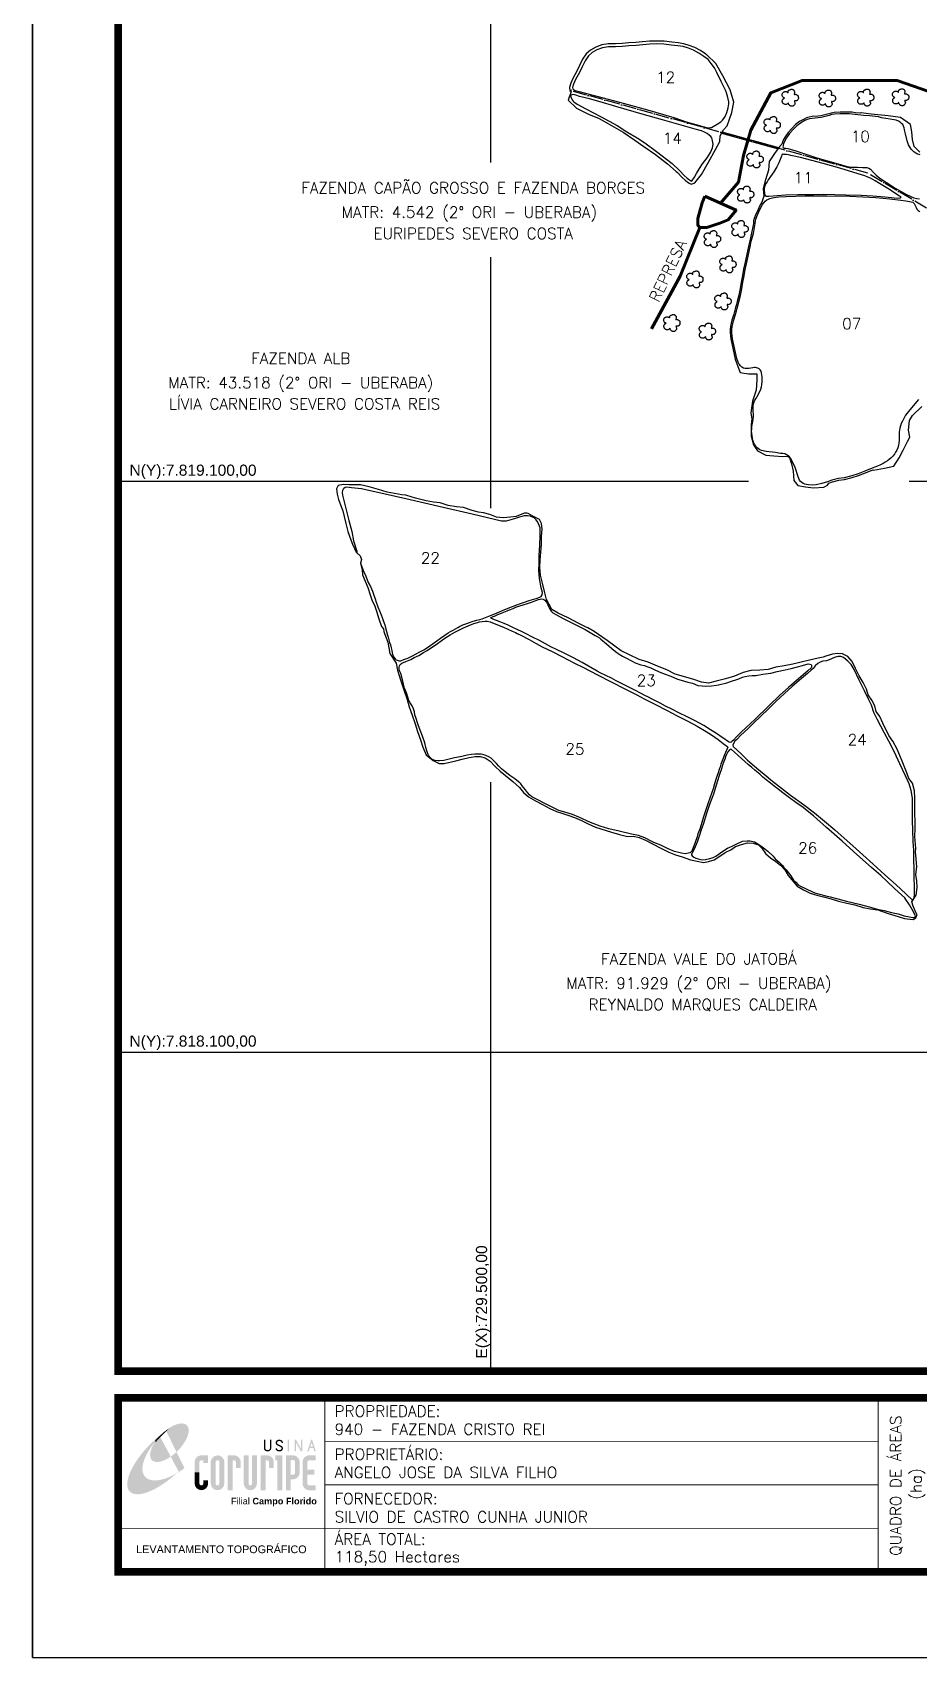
# Model space of a CAD drawing. Extents: x 728697 to 731847, y 7817040 to 7821495.
# Drawn here: x 728697 to 730250, y 7817040 to 7819886 of the extents above; entities that cross this region are included whole.
import ezdxf
from ezdxf.enums import TextEntityAlignment as Align

# ---------------------------------------------------------------- set-up
doc = ezdxf.new("R2010")
doc.units = 0
doc.header["$MEASUREMENT"] = 0
for name, pattern in [('ACAD_ISO04W100', [30, 24, -3, 0, -3]), ('CONTINUO', [0]), ('DASHDOTX2', [2, 1, -0.5, 0, -0.5]), ('LIN0', [0])]:
    doc.linetypes.add(name, pattern=pattern)
for name, color, linetype in [('0114000940', 1, 'Continuous'), ('0114000940007', 5, 'Continuous'), ('0114000940010', 5, 'Continuous'), ('0114000940011', 5, 'Continuous'), ('0114000940012', 5, 'Continuous'), ('0114000940014', 5, 'Continuous'), ('0114000940022', 5, 'Continuous'), ('0114000940023', 5, 'Continuous'), ('0114000940024', 5, 'Continuous'), ('0114000940025', 5, 'Continuous'), ('0114000940026', 5, 'Continuous'), ('CURSOS_DAGUA', 5, 'Continuous'), ('GRID', 8, 'Continuous'), ('Margem', 5, 'Continuous'), ('MATO', 94, 'Continuous'), ('REDE_DE_LUZ', 6, 'DASHDOTX2'), ('TEXTO', 7, 'Continuous'), ('TXT_NUM_TALHAO', 7, 'Continuous')]:
    doc.layers.add(name, color=color, linetype=linetype)
doc.styles.add('ARIAL', font='arial.ttf')
doc.styles.add('ROMANS', font='romans', dxfattribs={"width": 0.75})
doc.styles.add('SIMPLEX', font='simplex', dxfattribs={"height": 0.2})
doc.styles.get("Standard").update_dxf_attribs({"font": 'arial.ttf'})

# ---------------------------------------------------------------- blocks, each defined once
blk = doc.blocks.new('mato')
at = {"layer": 'MATO', "color": 94, "linetype": 'CONTINUO'}
blk.add_lwpolyline([(734601.6, 7824194.7), (734600.8, 7824194.1), (734600, 7824193.3), (734599.1, 7824192.6), (734598, 7824192.3), (734596.9, 7824192.2), (734595.8, 7824192.2), (734594.9, 7824192.4), (734594.2, 7824192.7), (734593.5, 7824193.1), (734592.9, 7824193.6), (734592.3, 7824194.1), (734591.8, 7824194.7), (734591.5, 7824195.3), (734591.3, 7824195.9), (734591.2, 7824196.6), (734591, 7824197.5), (734591, 7824198.4), (734591, 7824199.3), (734591.2, 7824200), (734591.5, 7824200.5), (734591.9, 7824201), (734592.1, 7824201.5), (734592.4, 7824201.9), (734592.8, 7824202.3), (734594.2, 7824203.2), (734594.7, 7824203.6), (734594.5, 7824203.7), (734593.5, 7824204), (734593.1, 7824204.2), (734592.7, 7824204.5), (734592.3, 7824204.9), (734591.8, 7824205.6), (734591.3, 7824206.3), (734590.9, 7824207.1), (734590.7, 7824208), (734590.6, 7824208.8), (734590.7, 7824209.7), (734590.9, 7824210.7), (734591.3, 7824211.6), (734591.7, 7824212.4), (734592, 7824212.8), (734592.3, 7824213.1), (734592.7, 7824213.4), (734593.3, 7824213.8), (734593.9, 7824214.2), (734594.6, 7824214.5), (734595.3, 7824214.7), (734596, 7824214.8), (734596.6, 7824214.8), (734597.2, 7824214.8), (734597.8, 7824214.7), (734598.2, 7824214.6), (734598.7, 7824214.4), (734599.1, 7824214.3), (734599.5, 7824214), (734600, 7824213.4), (734600.5, 7824213), (734600.9, 7824212.8), (734601.1, 7824213.4), (734601.2, 7824214.2), (734601.3, 7824215.1), (734601.4, 7824215.5), (734601.5, 7824215.8), (734602, 7824216.5), (734602.3, 7824217), (734602.7, 7824217.4), (734603.2, 7824217.6), (734603.7, 7824217.8), (734604.3, 7824218), (734605.3, 7824218.4), (734605.8, 7824218.6), (734606.3, 7824218.7), (734606.9, 7824218.8), (734607.5, 7824218.8), (734608, 7824218.8), (734608.6, 7824218.7), (734609.1, 7824218.6), (734609.5, 7824218.4), (734610, 7824218.1), (734610.4, 7824217.9), (734610.7, 7824217.6), (734611, 7824217.2), (734611.3, 7824216.8), (734611.7, 7824216.3), (734611.9, 7824215.7), (734612.2, 7824215.1), (734612.4, 7824214.6), (734612.5, 7824214), (734612.5, 7824213.3), (734612.2, 7824212.1), (734611.9, 7824210.9), (734611.7, 7824210), (734612.4, 7824209.8), (734613.2, 7824209.9), (734614.1, 7824210), (734614.7, 7824209.9), (734615.4, 7824209.8), (734616, 7824209.5), (734616.6, 7824209.1), (734617.3, 7824208.6), (734617.8, 7824208.1), (734618.2, 7824207.9), (734618.6, 7824207.5), (734618.8, 7824207), (734619, 7824205.5), (734619.1, 7824203.9), (734619.1, 7824202.4), (734618.8, 7824201.5), (734618.4, 7824200.9), (734618, 7824200.3), (734617.5, 7824199.8), (734617, 7824199.3), (734616.5, 7824199), (734615.7, 7824198.7), (734614.9, 7824198.5), (734614.1, 7824198.3), (734613.3, 7824198.6), (734612.6, 7824198.7), (734612.1, 7824198.5), (734612.3, 7824197.3), (734613.2, 7824194.3), (734613.1, 7824193.5), (734613, 7824192.9), (734612.3, 7824191.8), (734611.9, 7824191.2), (734611.4, 7824190.7), (734611, 7824190.3), (734610.6, 7824189.9), (734610.1, 7824189.6), (734609.5, 7824189.4), (734608.8, 7824189.2), (734608.2, 7824189.2), (734607.5, 7824189.1), (734606.8, 7824189.2), (734605.7, 7824189.3), (734605.3, 7824189.5), (734604.8, 7824189.7), (734604.2, 7824190.1), (734603.7, 7824190.7), (734603.2, 7824191.3), (734602.7, 7824191.7), (734602.3, 7824192.2), (734602, 7824192.7), (734601.9, 7824194.3), (734601.7, 7824195)], dxfattribs=at)
blk = doc.blocks.new('A$C78F83FB3')
at = {"layer": 'Margem'}
h = blk.add_hatch(color=20, dxfattribs=at)
edge = h.paths.add_edge_path()
edge.add_ellipse((19.49, 23.77), major_axis=(-6.68, -6.67), ratio=0.469426, start_angle=292.73277, end_angle=601.25787)
edge.add_ellipse((22.83, 22.05), major_axis=(12.64, 11.29), ratio=0.457614, start_angle=79.90686, end_angle=107.91393)
edge = h.paths.add_edge_path()
edge.add_ellipse((18.28, 18.7), major_axis=(13.95, 13.59), ratio=0.386848, start_angle=63.96117, end_angle=264.59932)
edge.add_ellipse((22.83, 22.05), major_axis=(12.64, 11.29), ratio=0.457614, start_angle=107.91393, end_angle=245.11815, ccw=False)
edge.add_ellipse((19.49, 23.77), major_axis=(-6.68, -6.67), ratio=0.469426, start_angle=241.25787, end_angle=292.73277, ccw=False)
for color, points in [(20, [(15.46, 26.12), (14.17, 24.81), (14.06, 24.24), (14.39, 23.97), (14.67, 24.54), (19.47, 29.32), (18.48, 28.66), (17.31, 27.78)]), (7, [(58.42, 24.9), (57.9, 24.9), (57.9, 21.73, -0.414214), (57.15, 20.98), (56.84, 20.98, -0.414214), (56.09, 21.73), (56.09, 24.9), (55.57, 24.9), (55.57, 21.73, 0.414214), (56.84, 20.46), (57.15, 20.46, 0.414214), (58.42, 21.73)]), (7, [(61.7, 24.9), (61.23, 24.9, 0.396318), (60.04, 23.78), (60.04, 23.72, 0.151912), (60.39, 22.97), (60.46, 22.92), (62.18, 22), (62.85, 21.83, 0.12407), (62.51, 22.42), (60.75, 23.36, -0.13192), (60.56, 23.77, -0.385578), (61.23, 24.37), (61.7, 24.37, -0.414214), (62.37, 23.7), (62.89, 23.7, 0.414214)]), (7, [(62.37, 23.7), (62.89, 23.7, 0.414214), (61.7, 24.9), (61.23, 24.9, 0.396318), (60.04, 23.78), (60.04, 23.72, 0.151912), (60.39, 22.97), (60.46, 22.92), (62.18, 22), (62.18, 22, -0.131921), (62.37, 21.59, -0.385578), (61.7, 20.98), (61.23, 20.98, -0.414214), (60.56, 21.65), (60.04, 21.65, 0.414214), (61.23, 20.46), (61.7, 20.46, 0.402546), (62.89, 21.61, 0.165292), (62.51, 22.42), (60.75, 23.36, -0.13192), (60.56, 23.77, -0.385578), (61.23, 24.37), (61.7, 24.37, -0.414214)]), (7, [(30.97, 12.46), (29.13, 12.46), (29.13, 8.21, 1), (34.29, 8.21), (34.29, 9.41), (32.45, 9.41), (32.45, 8.21, -1), (30.97, 8.21)])]:
    blk.add_hatch(color=color, dxfattribs=at).paths.add_polyline_path(points)
h = blk.add_hatch(color=7, dxfattribs=at)
h.paths.add_polyline_path([(65.24, 24.9), (64.72, 24.9), (64.72, 20.46), (65.24, 20.46)])
h.paths.add_polyline_path([(67.38, 20.46), (67.9, 20.46), (67.9, 23.74), (69.74, 20.46), (70.23, 20.46), (70.23, 24.9), (69.71, 24.9), (69.71, 21.58), (67.85, 24.9), (67.38, 24.9)])
h.paths.add_polyline_path([(72.17, 20.46), (72.72, 20.46), (73.14, 21.73), (74.49, 21.73), (74.9, 20.46), (75.45, 20.46), (74, 24.9), (73.62, 24.9)])
h.paths.add_polyline_path([(73.81, 23.8), (74.32, 22.25), (73.31, 22.25)], flags=16)
h = blk.add_hatch(color=7, dxfattribs=at)
h.paths.add_polyline_path([(31.71, 18.93, 0.414214), (29.13, 16.35), (29.13, 12.46), (30.97, 12.46), (30.97, 16.35, -0.414214), (31.71, 17.09), (32.45, 17.09), (32.45, 16.02), (34.29, 16.02), (34.29, 18.93)])
h.paths.add_polyline_path([(44.15, 17.09, -0.414214), (44.89, 16.35), (44.89, 14.1), (46.72, 14.1), (46.72, 16.17, 0.433937), (44.15, 18.93), (41.77, 18.93), (41.77, 12.46), (43.61, 12.46), (43.61, 17.09)])
h.paths.add_polyline_path([(43.61, 12.46), (41.77, 12.46), (41.77, 5.62), (43.61, 5.62)])
h.paths.add_polyline_path([(47.92, 12.46), (49.75, 12.46), (49.75, 18.93), (47.92, 18.93)])
h.paths.add_polyline_path([(52.91, 18.93), (51.08, 18.93), (51.08, 12.46), (52.91, 12.46)])
h.paths.add_polyline_path([(51.08, 8.12, -1), (49.75, 8.12), (49.75, 12.46), (47.92, 12.46), (47.92, 8.12, 1), (52.91, 8.12), (52.91, 12.46), (51.08, 12.46)])
h.paths.add_polyline_path([(54.41, 12.46), (56.25, 12.46), (56.25, 17.09), (56.79, 17.09, -0.414214), (57.53, 16.35), (57.53, 14.1), (59.36, 14.1), (59.36, 16.17, 0.433937), (56.79, 18.93), (54.41, 18.93)])
h.paths.add_polyline_path([(56.25, 12.46), (54.41, 12.46), (54.41, 5.62), (56.25, 5.62)])
h.paths.add_polyline_path([(60.73, 12.46), (62.58, 12.46), (62.58, 18.93), (60.02, 18.93), (60.02, 17.08), (60.73, 17.08)])
h.paths.add_polyline_path([(62.58, 12.46), (60.73, 12.46), (60.73, 5.62), (62.58, 5.62)])
h.paths.add_polyline_path([(64.06, 12.46), (65.82, 12.46), (65.82, 17.17), (66.66, 17.17, -0.450417), (67.48, 16.25), (67.48, 12.46), (69.24, 12.46, 0.002307), (69.24, 12.48, 0.005282), (69.23, 12.54, -0.000938), (69.23, 12.53), (69.23, 16.17, 0.433937), (66.66, 18.93), (64.06, 18.93)])
h.paths.add_polyline_path([(64.06, 5.62), (65.82, 5.62), (65.82, 9.77), (66.66, 9.77, 0.426056), (69.24, 12.46), (67.48, 12.46), (67.48, 12.45, -0.450417), (66.66, 11.53), (65.82, 11.53), (65.82, 12.46), (64.06, 12.46)])
h.paths.add_polyline_path([(70.37, 12.46), (74.87, 12.46), (74.87, 13.44), (72.21, 13.44), (72.21, 16.35, -0.414214), (72.95, 17.09), (75.38, 17.09), (75.38, 18.93), (72.95, 18.93, 0.414214), (70.37, 16.35)])
h.paths.add_polyline_path([(72.21, 11.62), (74.87, 11.62), (74.87, 12.46), (70.37, 12.46), (70.37, 8.21, 0.414214), (72.95, 5.62), (75.38, 5.62), (75.38, 7.47), (72.95, 7.47, -0.414214), (72.21, 8.21)])
h = blk.add_hatch(color=7, dxfattribs=at)
h.paths.add_polyline_path([(35.29, 16.35), (35.29, 8.21, 1), (40.46, 8.21, 0.016978), (40.45, 8.38), (40.45, 16.17, 0.433937), (37.88, 18.93), (37.87, 18.93, 0.41391)])
h.paths.add_polyline_path([(38.62, 16.35), (38.62, 8.21, -1), (37.13, 8.21), (37.13, 16.35, -1)], flags=16)
at = {"layer": 'Margem', "color": 252, "insert": (43.05, 2.72), "char_height": 2.5, "width": 33.0271, "attachment_point": 1, "style": 'ARIAL'}
blk.add_mtext('Filial {\\fArial|b1|i0|c0|p34;Campo Florido}', dxfattribs=at)

msp = doc.modelspace()

# ---------------------------------------------------------------- linework, layer by layer
at = {"layer": '0114000940', "color": 1, "linetype": 'Continuous'}
msp.add_lwpolyline([(729858, 7819622.9), (729869.7, 7819637.5), (729882.2, 7819659.4), (729894.6, 7819681.5), (729902, 7819695.3), (729902.8, 7819705.6), (729908.4, 7819715.6), (729914.8, 7819722.6), (729923, 7819746.1), (729926.7, 7819764.4), (729920.3, 7819785.8), (729907.2, 7819810.6), (729895, 7819832), (729879.6, 7819847), (729879, 7819847.3), (729877.3, 7819848.6), (729868, 7819854.7), (729858.1, 7819859.8), (729848.6, 7819863.8), (729839.2, 7819866.6), (729829.1, 7819868.2), (729817.7, 7819869.5), (729804.5, 7819871), (729791.4, 7819871.4), (729779, 7819871), (729766.8, 7819869.9), (729754.8, 7819868.9), (729742.5, 7819868), (729730.8, 7819866.8), (729719.1, 7819866.5), (729706.5, 7819866.6), (729695.1, 7819864.5), (729684.7, 7819860.8), (729675.4, 7819855.6), (729667.7, 7819848.8), (729661.5, 7819839.6), (729656, 7819828.7), (729651.2, 7819818.7), (729644.6, 7819805.9), (729641.1, 7819797.6), (729639.8, 7819794.3), (729638.5, 7819790.2), (729639.3, 7819785), (729641.6, 7819783.2), (729636, 7819767.8), (729651, 7819753.7), (729672, 7819743.3), (729690.9, 7819735.4), (729712.4, 7819723.7), (729732.6, 7819711.5), (729752.9, 7819697.9), (729769.1, 7819686.9), (729789.4, 7819672.9), (729810.1, 7819656.3), (729825.7, 7819643.1), (729827.8, 7819641.1), (729836, 7819632.3), (729841.5, 7819627.4), (729844, 7819625.4), (729845.8, 7819624.1), (729848.1, 7819622.3), (729851.8, 7819620.4), (729857.3, 7819622.5)], close=True, dxfattribs=at)
msp.add_lwpolyline([(730252.5, 7819676.7), (730242.9, 7819686.5), (730239.9, 7819698.8), (730238.7, 7819712.5), (730236.1, 7819725.2), (730218.6, 7819737.4), (730197, 7819740.5), (730167.5, 7819743), (730149.9, 7819745.4), (730148.7, 7819745.3), (730139.6, 7819745.8), (730139.5, 7819745.8), (730134.2, 7819746.5), (730128.9, 7819746.8), (730112.8, 7819746.7), (730102.4, 7819746.2), (730097.5, 7819745.3), (730092.9, 7819744), (730088.4, 7819742.7), (730083.9, 7819741.5), (730079.2, 7819740.6), (730074.3, 7819739.9), (730063.8, 7819738.9), (730058.8, 7819738.1), (730054.1, 7819736.6), (730049.8, 7819734.7), (730041.9, 7819730.2), (730034.9, 7819724.9), (730028.7, 7819718.7), (730022.1, 7819711.2), (730016.6, 7819703.7), (730013.1, 7819697.6), (730011.1, 7819692.5), (730010.6, 7819690.6), (730007.4, 7819687.2), (729998.1, 7819674.1), (729988.4, 7819660.1), (729987.4, 7819645.3), (729982.4, 7819628.4), (729978.1, 7819612.4), (729979.3, 7819599.7), (729976, 7819589), (729974.2, 7819586.4), (729971.9, 7819582.3), (729967.9, 7819573.5), (729965.4, 7819568.2), (729962.5, 7819560.5), (729961.4, 7819556.3), (729960.9, 7819552.3), (729960.5, 7819548.7), (729957.9, 7819535), (729954.4, 7819521.4), (729953, 7819514.3), (729948.6, 7819495.1), (729945.9, 7819481.8), (729943.7, 7819471.9), (729941.6, 7819460.8), (729939.7, 7819449.3), (729937.5, 7819437.7), (729935.2, 7819426.3), (729932.6, 7819415.3), (729931.2, 7819409.8), (729929.8, 7819404.4), (729926.5, 7819393.1), (729923.4, 7819382.3), (729921.9, 7819377), (729921, 7819371.5), (729920.4, 7819366.1), (729920.2, 7819360.6), (729920.6, 7819355), (729921.3, 7819349.5), (729928.8, 7819314.2), (729931.5, 7819307.5), (729931.7, 7819307.2), (729931.9, 7819306.1), (729937.6, 7819290.7), (729952.3, 7819288.2), (729963.4, 7819288.7), (729966.8, 7819288.2), (729967.2, 7819277.7), (729965.6, 7819260.1), (729959.5, 7819240.4), (729956.7, 7819220.1), (729958.3, 7819208.8), (729957.3, 7819200.3), (729957.2, 7819179.5), (729961.2, 7819163.9), (729967.9, 7819153.7), (729982.7, 7819146), (729997, 7819144.6), (730012.5, 7819143.7), (730021.5, 7819144.1), (730024.4, 7819141.7), (730027.7, 7819130.6), (730030.9, 7819117.7), (730031.8, 7819101.4), (730038.6, 7819092.9), (730052.3, 7819090.6), (730066.2, 7819088.9), (730084.6, 7819089.9), (730090.6, 7819093.7), (730093.4, 7819097.2), (730099.4, 7819099.4), (730110.4, 7819102), (730120.7, 7819103.6), (730134, 7819106.7), (730145.3, 7819110.3), (730160.5, 7819116.3), (730170.3, 7819120.3), (730170.4, 7819120.3), (730171.2, 7819119.7), (730190.6, 7819123.4), (730207.2, 7819126.7), (730216.2, 7819141.4), (730223.6, 7819155), (730231.2, 7819170), (730234.9, 7819177.5), (730232.9, 7819189.9), (730234.7, 7819206.8), (730239.9, 7819215.2), (730255.9, 7819231.2)], dxfattribs=at)
at = {"layer": '0114000940', "linetype": 'CONTINUO', "flags": 128}
msp.add_lwpolyline([(729274, 7818963.4), (729272.1, 7818956.7), (729275.3, 7818944.5), (729276, 7818936.4), (729280.6, 7818925.3), (729285, 7818914.5), (729289.3, 7818901.5), (729292.7, 7818891), (729296.7, 7818883), (729300.3, 7818872.7), (729304.5, 7818859.6), (729309.1, 7818846), (729312.4, 7818841.8), (729313.5, 7818837), (729314.5, 7818833.5), (729320.1, 7818818.5), (729324, 7818798.7), (729334.6, 7818781.7), (729337.1, 7818769.4), (729342.4, 7818752.5), (729348.2, 7818735.1), (729353.9, 7818718.2), (729357.6, 7818705.1), (729362.8, 7818690.8), (729368.2, 7818675.3), (729372.5, 7818661.8), (729377.4, 7818647.6), (729381.7, 7818634.6), (729387.4, 7818621.3), (729399.9, 7818611.1), (729410.2, 7818606.1), (729419, 7818606), (729439.3, 7818610.7), (729450.6, 7818613.5), (729462.9, 7818616.6), (729473.3, 7818618.1), (729482, 7818618.5), (729490.7, 7818615.8), (729499.3, 7818609.9), (729508.1, 7818600.8), (729517.3, 7818592.6), (729526.3, 7818584.9), (729539.5, 7818574.3), (729551.1, 7818564), (729557.9, 7818555.4), (729566.9, 7818547.4), (729579, 7818540.6), (729591.4, 7818534.4), (729604.3, 7818527.3), (729615.6, 7818521.9), (729625.3, 7818519.2), (729635.7, 7818515.4), (729647.3, 7818511.1), (729659.7, 7818506.2), (729671.3, 7818500.3), (729684, 7818494.2), (729712.1, 7818485.8), (729726.1, 7818481.8), (729740.3, 7818478.3), (729750.7, 7818478.9), (729760.9, 7818476.2), (729772, 7818471.6), (729783.9, 7818465.4), (729798.7, 7818457.9), (729812.8, 7818450.9), (729824.6, 7818446.2), (729836.2, 7818442.3), (729850.8, 7818437.5), (729862.3, 7818435), (729873.4, 7818432.7), (729882.3, 7818434.1), (729892.3, 7818437.5), (729901.9, 7818443.5), (729911.5, 7818449.8), (729921.2, 7818454.8), (729929.5, 7818460.3), (729940.1, 7818464.2), (729950.6, 7818467.1), (729960.8, 7818466.6), (729970, 7818463.6), (729975.8, 7818457.7), (729982.2, 7818448.6), (729991, 7818440.9), (730000.5, 7818434.4), (730008.7, 7818427.6), (730015.8, 7818419.6), (730022, 7818409.5), (730037.6, 7818391.1), (730048.8, 7818384.4), (730060.3, 7818379), (730072.4, 7818375.4), (730083.6, 7818372.2), (730097.4, 7818368.7), (730110.1, 7818364.8), (730124.5, 7818361.2), (730138.9, 7818358.4), (730153.3, 7818353.9), (730165.4, 7818351.6), (730178.8, 7818349.4), (730197, 7818343.2), (730214.7, 7818338), (730225.6, 7818334.6), (730230.2, 7818333.7), (730235.5, 7818333.3), (730241, 7818332.9), (730245.5, 7818335.9), (730247.7, 7818341.4), (730246.2, 7818343.9), (730240.8, 7818355.8), (730238.6, 7818363.7), (730246.5, 7818375.6), (730248, 7818389), (730247.2, 7818400.6), (730245.7, 7818411.7), (730247.5, 7818424.9), (730246.5, 7818439), (730244.8, 7818451), (730245.5, 7818457.3), (730244.1, 7818478.3), (730244.5, 7818492.2), (730244.7, 7818504.7), (730244.1, 7818517.7), (730244, 7818531.3), (730243.7, 7818545.4), (730243.1, 7818558.1), (730239.7, 7818571.4), (730233.3, 7818579.8), (730230, 7818589.5), (730221.7, 7818609.8), (730213, 7818631), (730205.3, 7818645.2), (730198.4, 7818654.9), (730188, 7818676.8), (730182.5, 7818688.2), (730176.4, 7818697.3), (730173.5, 7818706.8), (730168.6, 7818716.7), (730162.3, 7818726), (730159.1, 7818736.2), (730153.3, 7818747.7), (730146.5, 7818759.5), (730139.8, 7818772.4), (730134.3, 7818784.8), (730126.5, 7818793.1), (730117.2, 7818797.9), (730108.3, 7818798.9), (730099.3, 7818797.2), (730088.1, 7818793.9), (730083.2, 7818792.4), (730074.2, 7818790.3), (730059.1, 7818786.9), (730044.6, 7818783.6), (730029.8, 7818779.8), (730014.8, 7818777.3), (730000.5, 7818774.7), (729987, 7818770.6), (729972, 7818769.2), (729956.4, 7818769.1), (729943, 7818765.1), (729927.9, 7818758.8), (729911.9, 7818754.1), (729895.9, 7818750), (729882.3, 7818746.7), (729869.9, 7818748.5), (729855, 7818753.4), (729824.1, 7818762.3), (729809, 7818769.8), (729793, 7818776.3), (729776.4, 7818783.2), (729761, 7818788.4), (729744, 7818796.5), (729729, 7818803.2), (729717.8, 7818811.3), (729704.8, 7818821.4), (729681.7, 7818837.1), (729670.5, 7818843.3), (729666.4, 7818845.4), (729655, 7818851.3), (729636, 7818861.1), (729619, 7818869.5), (729607.7, 7818875.8), (729598.3, 7818893.2), (729594.7, 7818907), (729591.2, 7818922.1), (729587.8, 7818935.7), (729586.9, 7818949.3), (729587.3, 7818962.1), (729588.2, 7818976.1), (729589.5, 7818989.6), (729589.8, 7819003.3), (729590.7, 7819016.5), (729589.6, 7819026.4), (729585.8, 7819033.1), (729583.8, 7819034.7), (729574.6, 7819039.3), (729566.4, 7819043.7), (729563.7, 7819044.3), (729559.8, 7819044.4), (729552.1, 7819041.7), (729545.3, 7819038.7), (729535.2, 7819037.5), (729522.3, 7819036.2), (729510.4, 7819037.4), (729498.7, 7819041.8), (729487.6, 7819045.2), (729479.4, 7819046.4), (729468.1, 7819048.8), (729453, 7819054.1), (729440.7, 7819055.8), (729426.1, 7819058), (729411.9, 7819062.6), (729400.2, 7819063.9), (729387.5, 7819065.8), (729368.8, 7819070.9), (729353.3, 7819075.3), (729351.6, 7819075.9), (729344.6, 7819076.6), (729319.1, 7819081.3), (729304.1, 7819085.9), (729287.5, 7819090.3), (729272.6, 7819093.8), (729263.3, 7819093.8), (729252.4, 7819094.1), (729242.7, 7819094.5), (729233.1, 7819092.7), (729230.1, 7819086.9), (729231.3, 7819077.9), (729233.8, 7819068.3), (729237.3, 7819058.8), (729241.2, 7819048.4), (729243.7, 7819038.7), (729246.5, 7819026.2), (729250.3, 7819012.5), (729255.1, 7818997.8), (729258.3, 7818989.9), (729264.7, 7818976.3), (729271.5, 7818969.6)], close=True, dxfattribs=at)
at = {"layer": '0114000940007', "elevation": 632.4}
msp.add_lwpolyline([(730250.5, 7819243.7), (730237.8, 7819229.2), (730227.7, 7819216.2), (730222.1, 7819205.3), (730220.1, 7819201.5), (730218.5, 7819197.4), (730217.4, 7819193.4), (730216.8, 7819189.8), (730216.7, 7819186.4), (730216.6, 7819182.9), (730216.7, 7819179.3), (730216.7, 7819175.6), (730216.4, 7819171.7), (730215.8, 7819167.5), (730215, 7819163.2), (730213.9, 7819159), (730212.2, 7819154.9), (730210.2, 7819151.1), (730208, 7819147.7), (730205.4, 7819144.4), (730202.3, 7819141.4), (730199, 7819138.5), (730195.7, 7819136), (730192.1, 7819133.6), (730188.2, 7819131.5), (730183.6, 7819129.2), (730178.6, 7819127), (730173.8, 7819125), (730169.2, 7819123.1), (730159.4, 7819119.1), (730144.3, 7819113.1), (730133.2, 7819109.6), (730120.1, 7819106.5), (730109.8, 7819105), (730098.5, 7819102.2), (730090.7, 7819099.4), (730080.9, 7819096.5), (730070.7, 7819094.1), (730064, 7819093.5), (730057.5, 7819093.9), (730054.2, 7819094.4), (730051, 7819095.2), (730048.1, 7819096.3), (730045.7, 7819097.9), (730043.7, 7819099.9), (730041.9, 7819102.2), (730040.4, 7819104.9), (730039.2, 7819108), (730034.1, 7819124.6), (730027.9, 7819138), (730026.1, 7819140.8), (730024.1, 7819143.2), (730021.9, 7819145.1), (730019.1, 7819146.8), (730016, 7819148.1), (730012.4, 7819148.8), (730008.7, 7819149.1), (729999.4, 7819150.4), (729983.1, 7819152.3), (729974.9, 7819154.4), (729972.1, 7819155.5), (729969.6, 7819157.1), (729967.6, 7819158.8), (729966.1, 7819160.3), (729964.5, 7819162.3), (729962.8, 7819165.2), (729961.3, 7819168.5), (729960.2, 7819172.2), (729959.3, 7819175.9), (729958.6, 7819179.8), (729958.2, 7819183.8), (729957.8, 7819187.9), (729958, 7819191.9), (729958.4, 7819196.1), (729959.8, 7819204.7), (729960.9, 7819213.6), (729960.5, 7819226.6), (729960.5, 7819233.9), (729961.5, 7819237.6), (729963, 7819241.1), (729965, 7819244.8), (729969.9, 7819253.1), (729973.8, 7819261.5), (729975.2, 7819265.5), (729976, 7819269.3), (729976.5, 7819275.9), (729976.3, 7819283.1), (729975.3, 7819290.2), (729974.4, 7819293.3), (729972.8, 7819295.6), (729970.8, 7819297.4), (729968.6, 7819298.5), (729966.5, 7819299.1), (729964.5, 7819299.3), (729962.8, 7819299.3), (729960.2, 7819299.2), (729953.2, 7819298), (729946.8, 7819297.6), (729943.7, 7819298.3), (729940.8, 7819300.1), (729938.3, 7819302.5), (729936.1, 7819305.4), (729934.3, 7819308.7), (729931.7, 7819315.1), (729924.3, 7819350), (729923.6, 7819355.3), (729923.2, 7819360.6), (729923.4, 7819365.9), (729924, 7819371.1), (729924.8, 7819376.3), (729926.3, 7819381.5), (729929.3, 7819392.3), (729932.7, 7819403.5), (729934.1, 7819409.1), (729935.5, 7819414.6), (729938.1, 7819425.6), (729940.5, 7819437.1), (729942.7, 7819448.8), (729944.5, 7819460.3), (729946.7, 7819471.3), (729948.8, 7819481.2), (729951.6, 7819494.4), (729955.9, 7819513.7), (729957.3, 7819520.7), (729960.9, 7819534.3), (729963.5, 7819548.2), (729963.9, 7819551.9), (729964.4, 7819555.7), (729965.4, 7819559.5), (729968.2, 7819567.1), (729970.6, 7819572.2), (729974.6, 7819581), (729976.8, 7819584.8), (729979.1, 7819588.1), (729981.8, 7819590.9), (729984.6, 7819593), (729987.3, 7819594.6), (729990, 7819595.8), (729996.5, 7819597.3), (730005.8, 7819598.3), (730018.3, 7819599.1), (730051.8, 7819600.2), (730089.9, 7819600.3), (730129.8, 7819599.7), (730175.3, 7819597.5), (730200.3, 7819594.9), (730219.3, 7819592.5), (730228.3, 7819591.4), (730231.7, 7819591), (730237.6, 7819589.7), (730240.2, 7819589), (730242.6, 7819586.6), (730243.7, 7819584.7), (730246, 7819579.7), (730247.6, 7819577), (730249.9, 7819574.6), (730252.5, 7819572.8)], dxfattribs=at)
at = {"layer": '0114000940010', "elevation": 628.8}
msp.add_lwpolyline([(730253.1, 7819671.8), (730247.3, 7819673.8), (730241.9, 7819677.5), (730237.6, 7819682), (730232.9, 7819689.3), (730230.5, 7819696.4), (730227.5, 7819708.9), (730225.9, 7819715.9), (730225, 7819719.2), (730223.9, 7819722.4), (730222.6, 7819725), (730220.8, 7819727.2), (730218.3, 7819729.4), (730215.1, 7819731.1), (730211.1, 7819732.5), (730200.8, 7819734.3), (730185.2, 7819737.1), (730180.2, 7819738.4), (730175.2, 7819739.4), (730164.7, 7819740.2), (730154.1, 7819740.8), (730149, 7819741.3), (730144, 7819742), (730139, 7819742.9), (730134, 7819743.5), (730128.8, 7819743.8), (730112.9, 7819743.7), (730102.8, 7819743.2), (730098.2, 7819742.4), (730093.8, 7819741.1), (730089.2, 7819739.8), (730084.6, 7819738.6), (730079.7, 7819737.6), (730074.6, 7819737), (730064.2, 7819735.9), (730059.5, 7819735.2), (730055.2, 7819733.8), (730051.2, 7819732), (730043.5, 7819727.7), (730036.9, 7819722.7), (730030.9, 7819716.6), (730024.4, 7819709.3), (730019.1, 7819702.1), (730015.8, 7819696.3), (730013.9, 7819691.6), (730013.2, 7819688.8), (730013, 7819687.6), (730012.8, 7819686.2), (730013.1, 7819685.1), (730014.3, 7819683.6), (730017.6, 7819683.9), (730021.5, 7819683), (730035.3, 7819679.2), (730061.8, 7819670.2), (730072.1, 7819666.9), (730105.2, 7819657.7), (730125.3, 7819651.8), (730132, 7819650.6), (730143.6, 7819650.3), (730152.3, 7819650), (730159.9, 7819649.6), (730163.3, 7819648.8), (730166.4, 7819646.9), (730170.9, 7819641.5), (730176.4, 7819636.4), (730182.8, 7819631.4), (730194.2, 7819623.3), (730209.6, 7819613.4), (730229.2, 7819602.4), (730242.1, 7819596.9), (730247.6, 7819595.3), (730252, 7819595.1)], dxfattribs=at)
at = {"layer": '0114000940011', "elevation": 629.5}
msp.add_lwpolyline([(730010.7, 7819671.8), (730010, 7819669.6), (730009.1, 7819666.6), (730007.9, 7819664), (730005.4, 7819658.3), (730002, 7819651.2), (729996.7, 7819642.1), (729991.1, 7819634.1), (729986.9, 7819628.1), (729984.9, 7819625), (729983, 7819622), (729981.5, 7819619.1), (729980.4, 7819616.2), (729979.7, 7819613.2), (729979.6, 7819610.5), (729980.2, 7819605.1), (729980.6, 7819602.8), (729981.6, 7819600.6), (729983.6, 7819599.4), (729987.9, 7819599.7), (730002.8, 7819600.8), (730017.3, 7819601.7), (730038.9, 7819602.7), (730066.1, 7819602.7), (730084.1, 7819602.9), (730123, 7819602.1), (730150, 7819601.6), (730170.5, 7819600.3), (730191.4, 7819598.5), (730203.2, 7819597.2), (730207.6, 7819596.7), (730213.5, 7819595.9), (730217.4, 7819596.5), (730218.6, 7819597), (730219.8, 7819598.2), (730216.9, 7819599.8), (730196.6, 7819612.9), (730182, 7819621.9), (730174.6, 7819626.3), (730170.5, 7819628.6), (730166.1, 7819630.9), (730161.3, 7819633.1), (730156, 7819635.1), (730144.7, 7819638.8), (730112.7, 7819648.9), (730083.3, 7819656.9), (730063.2, 7819662.1), (730043.2, 7819667.1), (730026.8, 7819671.1), (730022.3, 7819672.2), (730018.8, 7819672.8), (730014, 7819672.7), (730012.3, 7819673)], close=True, dxfattribs=at)
at = {"layer": '0114000940012', "elevation": 630.1}
msp.add_lwpolyline([(729890.3, 7819721.6), (729897.3, 7819725.6), (729904, 7819730), (729906.7, 7819732.7), (729909.2, 7819735.9), (729911.3, 7819739.3), (729914.6, 7819746.4), (729916.9, 7819754.3), (729918, 7819761.4), (729917.9, 7819764.9), (729916.2, 7819772.4), (729913.8, 7819780.8), (729911.9, 7819785.3), (729909.9, 7819789.7), (729908.1, 7819793.5), (729906.4, 7819797.1), (729904.6, 7819800.7), (729897.1, 7819816.1), (729892.5, 7819824.2), (729887.1, 7819832.2), (729881.5, 7819838.9), (729874.3, 7819844.4), (729865.4, 7819850.2), (729855.9, 7819855.1), (729846.9, 7819858.9), (729838.1, 7819861.5), (729828.5, 7819863.1), (729817.1, 7819864.3), (729804.1, 7819865.8), (729791.4, 7819866.2), (729779.3, 7819865.8), (729767.3, 7819864.7), (729755.2, 7819863.7), (729742.9, 7819862.8), (729731.2, 7819861.6), (729719.1, 7819861.3), (729706.9, 7819861.4), (729696.4, 7819859.5), (729686.8, 7819856), (729678.4, 7819851.3), (729671.7, 7819845.4), (729666, 7819836.9), (729660.7, 7819826.4), (729655.9, 7819816.4), (729649.3, 7819803.7), (729645.9, 7819795.7), (729644.7, 7819792.6), (729643.9, 7819789.8), (729644.2, 7819787.8), (729645.9, 7819786.3), (729648.7, 7819784.9), (729655.7, 7819783), (729670.9, 7819779.1), (729695.2, 7819772.4), (729726.4, 7819764), (729771.3, 7819752.2), (729821.2, 7819737.5), (729834.7, 7819732.7), (729843.1, 7819729.9), (729860.3, 7819725.3), (729878.5, 7819720.2), (729882.3, 7819719.5), (729885.8, 7819719.7), (729887.6, 7819720.2)], close=True, dxfattribs=at)
at = {"layer": '0114000940014', "elevation": 630.2}
msp.add_lwpolyline([(729643.9, 7819777.6), (729642.6, 7819777.2), (729641.5, 7819776.6), (729640.6, 7819775.4), (729641.2, 7819773.5), (729642, 7819771), (729643.1, 7819768.5), (729644.8, 7819766.3), (729646.9, 7819764.3), (729653.5, 7819760.3), (729667.3, 7819752.4), (729694.2, 7819738.8), (729722.3, 7819723.2), (729739.2, 7819712.4), (729757.3, 7819701.7), (729770.6, 7819692.9), (729791.2, 7819677.6), (729818.6, 7819657.1), (729831.5, 7819644.7), (729839.6, 7819636), (729844.8, 7819631.4), (729847.1, 7819629.5), (729848.9, 7819628.3), (729850.8, 7819626.8), (729852.1, 7819626.1), (729853.9, 7819626.8), (729857.8, 7819632.8), (729861.5, 7819639.2), (729866.5, 7819647.9), (729871.9, 7819656.1), (729879.8, 7819666.5), (729885.9, 7819675.9), (729889.2, 7819684.1), (729890.2, 7819690.5), (729890, 7819693.6), (729888.9, 7819699.3), (729887.8, 7819701.9), (729886.1, 7819704.1), (729884.1, 7819706), (729879.9, 7819709.2), (729875.5, 7819711.8), (729869.8, 7819714.1), (729858.9, 7819717), (729830.2, 7819725.3), (729801.6, 7819733.4), (729766, 7819743.4), (729719.7, 7819756.9), (729692.3, 7819765.1), (729673.4, 7819770), (729656.2, 7819774.5), (729649.9, 7819776.3), (729647.3, 7819777.1)], close=True, dxfattribs=at)
at = {"layer": '0114000940022'}
msp.add_lwpolyline([(729589.1, 7818898.6), (729590.8, 7818901.1), (729591.5, 7818905.2), (729588.9, 7818913.6), (729585.8, 7818929.9), (729585, 7818944.6), (729585.6, 7818955.6), (729585.2, 7818962.5), (729585.6, 7818969.8), (729586.4, 7818988.7), (729587.4, 7819004.1), (729587.4, 7819012.2), (729587.1, 7819018.6), (729583.3, 7819028.7), (729580.4, 7819032.5), (729576.7, 7819036), (729569.8, 7819039), (729565, 7819039.7), (729559.2, 7819039.5), (729550.9, 7819037.2), (729539.6, 7819034.1), (729527.5, 7819030.6), (729519.3, 7819030.4), (729468.2, 7819042.8), (729417.2, 7819054.5), (729352, 7819069.6), (729315.6, 7819077.9), (729281.4, 7819085.5), (729273.8, 7819087), (729256.3, 7819088.9), (729248.2, 7819090.2), (729245.2, 7819089.3), (729242.9, 7819087.9), (729241.8, 7819086.3), (729241, 7819084.4), (729240.4, 7819080.5), (729240.6, 7819076.2), (729252.1, 7819031.5), (729256.9, 7819012.4), (729260.3, 7818995.8), (729265.6, 7818978.1), (729266.1, 7818974.9), (729271.5, 7818969.6), (729274, 7818963.4), (729272.1, 7818956.7), (729272.1, 7818956.7), (729273.1, 7818955.4), (729274.1, 7818952), (729276.5, 7818945.6), (729277.7, 7818942.2), (729278.5, 7818940.3), (729281.6, 7818934), (729285.8, 7818923), (729289.7, 7818915.8), (729293.5, 7818907.6), (729295.9, 7818900.7), (729297.8, 7818894.4), (729299.9, 7818888.4), (729302.9, 7818880.4), (729305.5, 7818873.4), (729308.4, 7818866.2), (729310, 7818861.8), (729311.8, 7818856.5), (729314.7, 7818848.6), (729316.9, 7818841.4), (729318.1, 7818837), (729319.5, 7818831), (729320.7, 7818827.3), (729322.1, 7818822.5), (729323.4, 7818818.1), (729324.7, 7818813.7), (729326, 7818808.4), (729327.2, 7818803.8), (729327.9, 7818799.9), (729328.4, 7818797.5), (729329.6, 7818794.3), (729330.7, 7818792.3), (729333.2, 7818789), (729334.6, 7818787.8), (729336.5, 7818786.8), (729340, 7818786), (729343.2, 7818786), (729348.1, 7818788.1), (729355, 7818790.6), (729363.7, 7818794.4), (729369.9, 7818797.8), (729376.1, 7818801.4), (729383.4, 7818805.3), (729389.9, 7818809.3), (729398.1, 7818814.7), (729405.9, 7818820.7), (729412.6, 7818825.4), (729420.4, 7818830.9), (729426.2, 7818835), (729430, 7818837.2), (729434.6, 7818839.7), (729442.7, 7818844.2), (729446, 7818845.8), (729451.8, 7818848.6), (729458.9, 7818851.2), (729463.5, 7818853.2), (729469.5, 7818855.2), (729476.1, 7818857.2), (729481.3, 7818858.4), (729485.7, 7818859.4), (729497.5, 7818863.8), (729507.7, 7818868), (729515.9, 7818871.8), (729521.3, 7818874.1), (729531.1, 7818877.9), (729538.9, 7818880.8), (729546.2, 7818883.8), (729552.6, 7818886.1), (729559.5, 7818888.3), (729568, 7818891.3), (729572.3, 7818892.6), (729580.1, 7818894.9), (729585.2, 7818896.6)], close=True, dxfattribs=at)
at = {"layer": '0114000940023'}
msp.add_lwpolyline([(729512.8, 7818866.8), (729517.7, 7818868.9), (729529.4, 7818873.5), (729533.7, 7818875), (729540.1, 7818877.5), (729544.7, 7818879.5), (729551.5, 7818882.1), (729557.5, 7818883.9), (729564.9, 7818886.1), (729573.9, 7818889.2), (729579.5, 7818891.5), (729584.3, 7818893.1), (729587.3, 7818894), (729590.1, 7818894.3), (729592.2, 7818894), (729593.9, 7818893.2), (729595.5, 7818892), (729597.9, 7818888.9), (729599.2, 7818886.5), (729601.6, 7818881.2), (729603.4, 7818877.3), (729606.6, 7818872.7), (729609.5, 7818869.8), (729615.7, 7818866.4), (729627.5, 7818860.1), (729643, 7818852.6), (729665.9, 7818840.5), (729683.8, 7818830.4), (729687.3, 7818828.6), (729691.1, 7818826), (729693.6, 7818823.7), (729703.4, 7818815.4), (729713.1, 7818807.2), (729719, 7818802.1), (729725.4, 7818797.5), (729731.8, 7818793.9), (729738.3, 7818790.5), (729747.3, 7818785.8), (729753.9, 7818782.2), (729763.7, 7818779), (729770.2, 7818777.6), (729774.3, 7818776), (729780.9, 7818773.5), (729787.2, 7818770.6), (729795.9, 7818766.8), (729806.5, 7818762.6), (729816.2, 7818758.7), (729827.8, 7818753.9), (729834.3, 7818751.9), (729845.9, 7818748.7), (729854.4, 7818746.4), (729863.7, 7818742.6), (729871, 7818742.1), (729876.6, 7818741.6), (729887.3, 7818741.9), (729896.3, 7818742.9), (729900, 7818743.9), (729914.2, 7818747.2), (729924.1, 7818750.5), (729930.3, 7818752.3), (729935.5, 7818754.3), (729941.8, 7818757), (729946.6, 7818758.4), (729953, 7818759.6), (729958.5, 7818760), (729965.3, 7818760.3), (729977.5, 7818762.2), (729991.4, 7818764.4), (730002.7, 7818767), (730016.8, 7818769.9), (730027, 7818772.4), (730038.2, 7818775.5), (730046.9, 7818777.5), (730056.9, 7818780.4), (730060.1, 7818780.2), (730062, 7818779.6), (730062.5, 7818778.2), (730062.9, 7818775.8), (730062.7, 7818774.5), (730062.2, 7818773.5), (730056.5, 7818768), (730039.8, 7818754.2), (730022.4, 7818738.9), (730007.4, 7818725.4), (729988, 7818707), (729963.5, 7818683.2), (729948.4, 7818669), (729939.7, 7818660.8), (729937.1, 7818658.5), (729931.5, 7818652.7), (729925.9, 7818646.8), (729923.8, 7818644.8), (729921.3, 7818642.6), (729918.6, 7818643.1), (729915.5, 7818645), (729909.1, 7818649.6), (729906.2, 7818651.7), (729896.2, 7818658.4), (729885.7, 7818665), (729873.8, 7818672.3), (729859, 7818680.4), (729843.7, 7818688.2), (729831.7, 7818694.2), (729818.2, 7818701.2), (729807.1, 7818706.6), (729797.3, 7818711.8), (729783.5, 7818718.5), (729775.9, 7818722.7), (729772.1, 7818724.4), (729761.9, 7818729.6), (729755.3, 7818733.1), (729748.2, 7818736.8), (729739.1, 7818741.5), (729729.6, 7818746.3), (729720.7, 7818750.9), (729712.2, 7818755.3), (729692.1, 7818765), (729687.1, 7818767.4), (729660.8, 7818782.8), (729645.4, 7818791), (729629.5, 7818799.2), (729615.8, 7818805.6), (729606.1, 7818810.3), (729596.4, 7818815.3), (729585.8, 7818821.4), (729573.6, 7818827.1), (729562.7, 7818832.8), (729554.5, 7818836.9), (729548, 7818839.9), (729538.2, 7818844.9), (729531.2, 7818848.4), (729524.1, 7818851.4), (729518.1, 7818853.6), (729510.4, 7818856.3), (729507.3, 7818857.8), (729503.8, 7818859.2), (729501.5, 7818860.2), (729500.6, 7818861.1), (729500.7, 7818861.4), (729501.4, 7818861.8), (729502.3, 7818862.2), (729504.9, 7818863.4), (729506.9, 7818864.2)], close=True, dxfattribs=at)
at = {"layer": '0114000940024'}
msp.add_lwpolyline([(730243.5, 7818377.4), (730243.5, 7818390.3), (730242.9, 7818405.7), (730242.7, 7818421.9), (730242.1, 7818436.6), (730242, 7818454.2), (730241, 7818469.5), (730240.1, 7818489), (730239.8, 7818506.2), (730239.5, 7818519.1), (730239.7, 7818529.3), (730239.5, 7818545.2), (730237.4, 7818558.8), (730234.2, 7818570.2), (730227.3, 7818584.4), (730217.5, 7818605.5), (730208, 7818626), (730198.6, 7818645.2), (730191, 7818659.2), (730177.7, 7818683.8), (730172.2, 7818695.3), (730167.9, 7818707.9), (730163, 7818717.6), (730155.5, 7818733), (730146.5, 7818751.7), (730137.5, 7818770.6), (730132.3, 7818779.2), (730126.5, 7818785.3), (730119, 7818791.4), (730114, 7818793.1), (730109.1, 7818793.3), (730102.9, 7818791.9), (730093.5, 7818787.7), (730089, 7818786), (730082.6, 7818785.1), (730078, 7818783.7), (730073.8, 7818780.9), (730069.2, 7818776.8), (730065.6, 7818772.4), (730062.2, 7818769.2), (730055.5, 7818763.4), (730045, 7818754.9), (730029, 7818740.7), (730015.6, 7818728.8), (730000.2, 7818714.3), (729989.9, 7818704.3), (729971, 7818686.1), (729963.9, 7818679.3), (729950.9, 7818666.5), (729938.9, 7818655.6), (729931.7, 7818648.2), (729928.6, 7818644.9), (729926.1, 7818641.1), (729925.1, 7818638.1), (729925.3, 7818635.9), (729939.6, 7818623), (729950.3, 7818612.4), (729967.1, 7818597.5), (729979.6, 7818587), (729994.2, 7818575), (730010.1, 7818562.5), (730025.8, 7818550.5), (730048.8, 7818534.3), (730067.9, 7818519.4), (730085.7, 7818505.2), (730103.9, 7818489.9), (730120.1, 7818475.2), (730135.1, 7818461.9), (730152.7, 7818446.1), (730170.9, 7818429.9), (730191.4, 7818411.1), (730210.9, 7818393.5), (730228.2, 7818377.6), (730239.5, 7818366.8), (730240.4, 7818366.4), (730243, 7818370.3)], close=True, dxfattribs=at)
at = {"layer": '0114000940025'}
msp.add_lwpolyline([(729340.1, 7818771.1), (729340.1, 7818774.5), (729340.8, 7818777.3), (729342, 7818779.4), (729344.5, 7818781.5), (729351.5, 7818784.4), (729360.4, 7818788.1), (729366.6, 7818791.4), (729374.6, 7818795.4), (729382.6, 7818800.1), (729388.9, 7818803.8), (729396.7, 7818808.9), (729404.9, 7818814.5), (729415.9, 7818822.6), (729422.1, 7818826.8), (729429.4, 7818831.6), (729437.4, 7818836.1), (729445.6, 7818840.3), (729452.8, 7818843.7), (729461.1, 7818847.1), (729471, 7818850.9), (729477.3, 7818852.8), (729480.7, 7818853.9), (729485.5, 7818854.8), (729490.7, 7818855.1), (729494.5, 7818855), (729499.6, 7818853.8), (729503.6, 7818852.2), (729523, 7818844.8), (729538, 7818838), (729543.7, 7818835.3), (729546.8, 7818833.6), (729553.2, 7818830.6), (729567.7, 7818823.2), (729580.4, 7818816.4), (729590.9, 7818810.5), (729608.2, 7818801.9), (729625.1, 7818793.3), (729647.3, 7818781.8), (729662.2, 7818774.5), (729687.6, 7818761.3), (729710.3, 7818749.8), (729738.2, 7818735.6), (729756.6, 7818726), (729769.6, 7818719.2), (729787.9, 7818710), (729809.7, 7818698.8), (729827.2, 7818689.6), (729846.9, 7818679.6), (729862.3, 7818671.5), (729878.4, 7818662.1), (729887.7, 7818656.2), (729899, 7818647.9), (729907.7, 7818641.1), (729914.2, 7818636.4), (729915.6, 7818635.1), (729915.9, 7818634.3), (729910.4, 7818621.3), (729906.1, 7818610.8), (729904.1, 7818605), (729902.5, 7818600.2), (729901, 7818595.2), (729899.1, 7818589.6), (729896.9, 7818583.3), (729895.2, 7818577.8), (729893, 7818570.5), (729890.2, 7818561.6), (729887.4, 7818553.4), (729884.7, 7818545.5), (729881.6, 7818536.8), (729878.5, 7818528.2), (729876.9, 7818523.1), (729873.8, 7818514.5), (729871.8, 7818506.8), (729869.3, 7818498.6), (729867.3, 7818491.2), (729863.8, 7818482.8), (729862.1, 7818477.5), (729858.9, 7818467.7), (729853, 7818452.3), (729850.8, 7818450.3), (729849.4, 7818449.4), (729841.5, 7818447.9), (729834.7, 7818448.8), (729822.6, 7818452.1), (729811.6, 7818456.5), (729798.8, 7818462.9), (729786.5, 7818467.7), (729783.2, 7818469.2), (729770.6, 7818475.5), (729759.7, 7818479.7), (729747.5, 7818482.3), (729725.8, 7818487.2), (729707.6, 7818491.3), (729692.3, 7818496.2), (729675.2, 7818502.4), (729654.8, 7818512.1), (729643.7, 7818516.6), (729630.2, 7818520.8), (729620.1, 7818523.6), (729603.4, 7818531.8), (729572.4, 7818547.7), (729568.4, 7818551.1), (729564.9, 7818555.4), (729561.4, 7818560), (729555.6, 7818567.1), (729553.5, 7818570.4), (729551.8, 7818572.1), (729546.1, 7818576.2), (729542.9, 7818578.9), (729534.2, 7818584.9), (729526, 7818591.3), (729519.2, 7818596.9), (729514.9, 7818601.5), (729510.7, 7818605.9), (729506.4, 7818610.3), (729503.6, 7818613.1), (729501.6, 7818615.2), (729497, 7818617.4), (729492.1, 7818620), (729488.5, 7818620.9), (729483.8, 7818622.2), (729478.5, 7818622.4), (729472.8, 7818622.2), (729466.6, 7818621.5), (729459.3, 7818620.3), (729450, 7818618.5), (729446.8, 7818617.8), (729437, 7818615.9), (729428, 7818613.3), (729418.3, 7818611.2), (729410.5, 7818610.7), (729408.1, 7818610.7), (729402.8, 7818611.4), (729397.6, 7818613.5), (729395, 7818616), (729392.3, 7818619.2), (729391, 7818621.6), (729389.1, 7818626.4), (729387, 7818634.2), (729385.1, 7818642.4), (729380.9, 7818653.8), (729376.8, 7818664.6), (729374, 7818671.7), (729372, 7818677.4), (729369.8, 7818685), (729367.8, 7818691.2), (729367, 7818696.4), (729365.2, 7818701.5), (729363, 7818707.1), (729359.2, 7818712.4), (729356.9, 7818716.5), (729353.2, 7818729.9), (729351.2, 7818734), (729349.7, 7818738.1), (729349, 7818740.4), (729347.5, 7818745.1), (729346.4, 7818750), (729343, 7818763.6), (729341.5, 7818767.3), (729340.9, 7818769), (729340.1, 7818771.1)], close=True, dxfattribs=at)
at = {"layer": '0114000940026'}
msp.add_lwpolyline([(729857.3, 7818455.9), (729853.1, 7818448.2), (729852.7, 7818447.1), (729852.7, 7818446), (729853.4, 7818444.4), (729856.5, 7818441.8), (729859.8, 7818440.4), (729864, 7818438.8), (729871.4, 7818437.5), (729876.9, 7818438), (729884.6, 7818439.7), (729890.6, 7818441.5), (729894.9, 7818443.5), (729907.6, 7818452.4), (729915.8, 7818457.5), (729924, 7818461.4), (729929.8, 7818464.3), (729934.5, 7818466.4), (729938.6, 7818468.3), (729942.1, 7818469.8), (729950.2, 7818470.5), (729955.4, 7818470.6), (729963, 7818468.9), (729968.9, 7818465.1), (729976.2, 7818459.9), (729986.3, 7818452.5), (729995.5, 7818443.7), (729998.9, 7818439.2), (730006.2, 7818433.1), (730012, 7818427.2), (730014.1, 7818423.8), (730018.5, 7818419.6), (730026.4, 7818409.3), (730031.4, 7818401.8), (730035.1, 7818397.9), (730039.6, 7818393.5), (730043.6, 7818391), (730052, 7818386.8), (730065.7, 7818380.8), (730070.3, 7818379), (730088.1, 7818374.3), (730095.7, 7818372.3), (730109, 7818369), (730124.2, 7818364.8), (730146.1, 7818359.8), (730166.2, 7818354.1), (730177.6, 7818351.1), (730190.3, 7818348.3), (730203, 7818345.2), (730214.5, 7818342.4), (730224.9, 7818339.4), (730234.7, 7818337.4), (730240.3, 7818336.2), (730242.7, 7818336.4), (730244.5, 7818337.6), (730244.8, 7818339), (730244.6, 7818340.5), (730239.2, 7818350.4), (730234.6, 7818358.3), (730228.3, 7818367.7), (730226.1, 7818370.8), (730220.5, 7818376.1), (730208.4, 7818387.3), (730195.1, 7818399.2), (730184, 7818410), (730168, 7818423.7), (730152.7, 7818437.4), (730136.3, 7818451.8), (730116.5, 7818469.8), (730102.7, 7818482.4), (730089.3, 7818493.9), (730066.2, 7818514.1), (730055.4, 7818523.2), (730048.1, 7818528.7), (730035.5, 7818537.8), (730024.5, 7818545.8), (730017.3, 7818551.2), (730010.3, 7818556.5), (730003.7, 7818561.6), (729997.3, 7818566.5), (729990.7, 7818571.6), (729983.4, 7818577.6), (729977.7, 7818582.2), (729972.1, 7818587.1), (729963.7, 7818594.2), (729958.1, 7818599), (729951.6, 7818604.4), (729939.9, 7818614.5), (729927.6, 7818625.8), (729922.7, 7818630.2), (729921.5, 7818630.9), (729920, 7818630.7), (729919, 7818629.8), (729916, 7818626.3), (729913.8, 7818621.8), (729912.3, 7818617.6), (729910.7, 7818613.6), (729908.9, 7818609.3), (729906.9, 7818603), (729904.8, 7818596.7), (729901.4, 7818586.7), (729897.6, 7818573.6), (729891.1, 7818552), (729886, 7818539), (729883.6, 7818532.4), (729879.6, 7818520.3), (729872.8, 7818499.3), (729869.4, 7818489.6), (729865.6, 7818478.5), (729862.1, 7818468.2)], close=True, dxfattribs=at)
at = {"layer": 'CURSOS_DAGUA', "linetype": 'Continuous', "lineweight": 60}
msp.add_lwpolyline([(730295.2, 7819773.8), (730213, 7819802.4), (730046.7, 7819802.4), (729991.3, 7819780.9), (729956.3, 7819715.4), (729943.6, 7819670.9), (729935, 7819624.2), (729903.1, 7819587.4)], dxfattribs=at)
at = {"layer": 'CURSOS_DAGUA', "linetype": 'ByBlock', "lineweight": 60}
for points in [[(729875.8, 7819599.7), (729930.5, 7819575.1), (729916.7, 7819558), (729902.1, 7819552.2), (729879.2, 7819544.9), (729867.2, 7819544.9), (729863.4, 7819549), (729863.4, 7819560.5), (729871.4, 7819588.1), (729875.7, 7819599.6)], [(729782.3, 7819367.1), (729832.7, 7819459.4), (729867.2, 7819544.9)]]:
    msp.add_lwpolyline(points, dxfattribs=at)
at = {"layer": 'GRID'}
for points in [[(729500, 7820893.7), (729500, 7819658.8)], [(729500, 7819493), (729500, 7819318.2), (729500, 7819053.2)], [(729952.5, 7819100), (728847.4, 7819100)], [(730493.7, 7819100), (730234.1, 7819100)], [(729500, 7818573.1), (729500, 7817541.7)], [(731697.4, 7818100), (728847.4, 7818100)]]:
    msp.add_lwpolyline(points, dxfattribs=at)
at = {"layer": 'Margem', "color": 174, "linetype": 'LIN0'}
msp.add_line((728697.4, 7817040.1), (728697.4, 7821495.1), dxfattribs=at)
at = {"layer": 'Margem', "color": 174, "linetype": 'LIN0', "flags": 128}
msp.add_lwpolyline([(731847.4, 7817040.1), (731847.4, 7821495.1), (728697.4, 7821495.1), (728697.4, 7817040.1)], close=True, dxfattribs=at)
at = {"layer": 'Margem', "color": 174, "linetype": 'LIN0', "const_width": 13.6, "flags": 128}
for points in [[(731697.4, 7817541.7), (731697.4, 7821345.1), (728847.4, 7821345.1), (728847.4, 7817541.7)], [(728847.4, 7817495.1), (731697.4, 7817495.1), (731697.4, 7817190.1), (728847.4, 7817190.1)]]:
    msp.add_lwpolyline(points, close=True, dxfattribs=at)
at = {"layer": 'Margem', "color": 174, "linetype": 'LIN0', "flags": 128}
for points, const_width in [([(729209.8, 7817495.1), (729209.8, 7817190.1)], 1.51), ([(729209.8, 7817495.1), (729209.8, 7817192.9)], 1.5), ([(730179.6, 7817495.1), (730179.6, 7817193.8)], 1.51), ([(729209.8, 7817418.8), (730179.6, 7817418.8)], 1.51), ([(729209.8, 7817342.6), (730179.6, 7817342.6)], 1.51), ([(728847.4, 7817266.3), (730179.6, 7817266.3)], 1.51)]:
    msp.add_lwpolyline(points, dxfattribs=dict(at, const_width=const_width))
at = {"layer": 'REDE_DE_LUZ', "color": 6, "linetype": 'DASHDOTX2'}
msp.add_lwpolyline([(729642.3, 7819785.1), (729640.8, 7819785.6), (729640.3, 7819783.6), (729641.6, 7819783.3)], dxfattribs=at)
at = {"layer": 'REDE_DE_LUZ', "linetype": 'ACAD_ISO04W100'}
msp.add_lwpolyline([(731201.2, 7818956.9), (731092.5, 7819087), (730161.6, 7819639.8), (729640.5, 7819784.6)], dxfattribs=at)
at = {"layer": 'REDE_DE_LUZ', "color": 6, "linetype": 'CONTINUO'}
for points in [[(729905.3, 7819710), (730004.1, 7819682.5)], [(730005.3, 7819684.3), (729906.3, 7819711.8)]]:
    msp.add_lwpolyline(points, dxfattribs=at)

# ---------------------------------------------------------------- block references
at = {"layer": 'Margem', "linetype": 'ByBlock', "xscale": 4.587008144540712, "yscale": 4.587008144540712, "zscale": 4.587008144540712}
msp.add_blockref('A$C78F83FB3', (728848, 7817307.3), dxfattribs=at)
at = {"layer": 'MATO', "linetype": 'Continuous'}
for p in [(-4579.4, -4431.9), (-4514.4, -4433.2), (-4447.1, -4431.7), (-4385.9, -4431.1), (-4611, -4479.7), (-4641, -4540), (-4657.5, -4601.5), (-4667.5, -4661.8), (-4715.8, -4679.4), (-4688.6, -4723.8), (-4746.5, -4750.1), (-4697.3, -4788.7), (-4786.9, -4826.5), (-4724.6, -4841.4)]:
    msp.add_blockref('mato', p, dxfattribs=at)

# ---------------------------------------------------------------- texts
at = {"layer": 'CURSOS_DAGUA', "linetype": 'Continuous', "style": 'SIMPLEX'}
msp.add_text('REPRESA', height=19.5, rotation=64.4858, dxfattribs=at).set_placement((729811, 7819469), align=Align.MIDDLE_CENTER)
at = {"layer": 'GRID'}
for s, p in [('N(Y):7.819.100,00', (728867.5, 7819104.1)), ('N(Y):7.818.100,00', (728867.5, 7818104.1))]:
    msp.add_text(s, height=19.5, dxfattribs=at).set_placement(p, align=Align.BOTTOM_LEFT)
msp.add_text('E(X):729.500,00', height=19.5, rotation=90, dxfattribs=at).set_placement((729500, 7817563.6), align=Align.BOTTOM_LEFT)
at = {"layer": 'Margem', "color": 7, "linetype": 'Continuous', "lineweight": 9, "style": 'SIMPLEX'}
for s, p in [('PROPRIEDADE:', (729226.9, 7817481.4)), ('PROPRIETÁRIO:', (729226.9, 7817405.8)), ('FORNECEDOR:', (729226.9, 7817328)), ('ÁREA TOTAL:', (729226.9, 7817257))]:
    msp.add_text(s, height=19.5, dxfattribs=at).set_placement(p, align=Align.TOP_LEFT)
at = {"layer": 'Margem', "color": 7, "linetype": 'Continuous', "style": 'SIMPLEX'}
for s, p in [('940 - FAZENDA CRISTO REI', (729226.9, 7817449.6)), ('ANGELO JOSE DA SILVA FILHO', (729226.9, 7817374)), ('SILVIO DE CASTRO CUNHA JUNIOR', (729226.9, 7817296.2)), ('118,50 Hectares', (729226.9, 7817226.3))]:
    msp.add_text(s, height=19.5, dxfattribs=at).set_placement(p, align=Align.TOP_LEFT)
for s, p in [('QUADRO DE ÁREAS', (730210.4, 7817341.1)), ('(ha)', (730246, 7817344.1))]:
    msp.add_text(s, height=19.5, rotation=90, dxfattribs=at).set_placement(p, align=Align.MIDDLE_CENTER)
at = {"layer": 'Margem', "color": 7, "linetype": 'ByBlock'}
msp.add_text('LEVANTAMENTO TOPOGRÁFICO', height=13.5, dxfattribs=at).set_placement((729028.6, 7817229.6), align=Align.MIDDLE_CENTER)
at = {"layer": 'TEXTO', "linetype": 'Continuous', "style": 'SIMPLEX'}
for s, p in [('FAZENDA CAPÃO GROSSO E FAZENDA BORGES', (729469.8, 7819614.2)), ('MATR: 4.542 (2° ORI - UBERABA) ', (729469.8, 7819571.6)), ('EURIPEDES SEVERO COSTA', (729469.8, 7819534.3)), ('FAZENDA ALB ', (729174.3, 7819315.6)), ('MATR: 43.518 (2° ORI - UBERABA) ', (729174.3, 7819273)), ('LÍVIA CARNEIRO SEVERO COSTA REIS', (729174.3, 7819235.7)), ('FAZENDA VALE DO JATOBÁ ', (729872, 7818263.6)), ('MATR: 91.929 (2° ORI - UBERABA) ', (729872, 7818221.1)), ('REYNALDO MARQUES CALDEIRA', (729872, 7818183.8))]:
    msp.add_text(s, height=19.5, dxfattribs=at).set_placement(p, align=Align.MIDDLE_CENTER)
at = {"layer": 'TXT_NUM_TALHAO', "linetype": 'ByBlock', "style": 'ROMANS'}
for s, p in [('12', (729790.4, 7819798)), ('10', (730131.7, 7819694.5)), ('14', (729802.2, 7819691.3)), ('11', (730031.5, 7819622.3)), ('07', (730116.6, 7819366.6))]:
    msp.add_text(s, height=19.5, dxfattribs=at).set_placement(p)
for s, p in [('22', (729394.8, 7818950.4)), ('23', (729773.2, 7818735.8)), ('25', (729648.2, 7818615.7)), ('24', (730142.9, 7818632.1)), ('26', (730056.1, 7818442.4))]:
    msp.add_text(s, height=19.5, dxfattribs=at).set_placement(p, align=Align.BOTTOM_CENTER)

doc.saveas('drawing.dxf')
